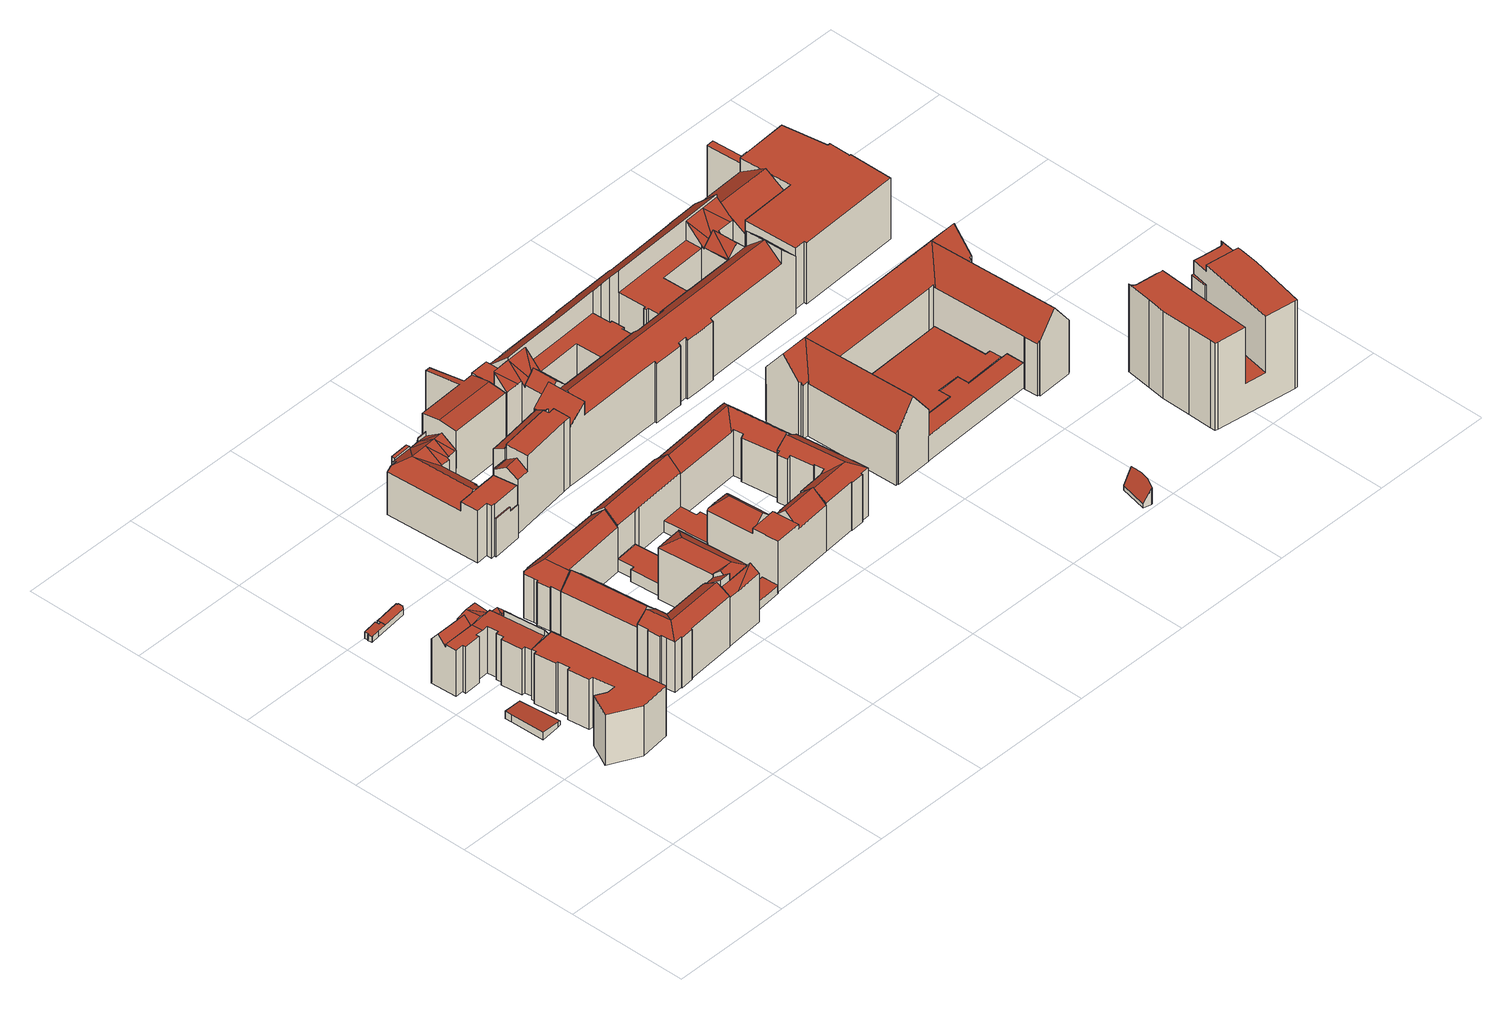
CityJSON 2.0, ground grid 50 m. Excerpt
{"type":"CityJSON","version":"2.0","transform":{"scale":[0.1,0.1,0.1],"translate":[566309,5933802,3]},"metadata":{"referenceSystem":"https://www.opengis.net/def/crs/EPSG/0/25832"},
"CityObjects":{
"building1":{"type":"Building","attributes":{"Gemeindeschluessel":"02000000","Geometrietyp2DReferenz":"3000","function":"51009_1610","roofType":"1000","measuredHeight":3.26},"geometry":[{"type":"MultiSurface","lod":"2","boundaries":[[[0,1,2,3]],[[4,5,6,7]],[[7,6,8,9]],[[9,8,1,0]],[[10,11,5,4]],[[11,10,3,2]],[[3,10,4,7,9,0]],[[11,2,1,8,6,5]]],"semantics":{"surfaces":[{"type":"WallSurface"},{"type":"GroundSurface"},{"type":"RoofSurface"}],"values":[0,0,0,0,0,0,1,2]}}]},
"building2":{"type":"Building","attributes":{"Gemeindeschluessel":"02000000","Geometrietyp2DReferenz":"3000","function":"31001_1120","roofType":"1000","measuredHeight":22.3,"storeysAboveGround":6},"geometry":[{"type":"MultiSurface","lod":"2","boundaries":[[[12,13,14,15]],[[15,14,16,17]],[[18,19,13,12]],[[20,21,22,23]],[[23,22,24,25]],[[25,24,26,27]],[[28,29,30,31]],[[31,30,32,33]],[[33,32,34,35]],[[35,34,21,20]],[[36,37,38,39]],[[40,26,24,22,21,34,32,30,29,38,37,41,16,14,13,19]],[[18,12,15,17,42,36,39,28,31,33,35,20,23,25,27,43]],[[43,27,26,40]],[[36,42,41,37]],[[28,39,38,29]],[[18,43,40,19]],[[42,17,16,41]]],"semantics":{"surfaces":[{"type":"WallSurface"},{"type":"RoofSurface"},{"type":"GroundSurface"}],"values":[0,0,0,0,0,0,0,0,0,0,0,1,2,0,0,0,0,0]}}]},
"building3":{"type":"Building","attributes":{"Gemeindeschluessel":"02000000","Geometrietyp2DReferenz":"3000","function":"31001_1120","roofType":"1000","measuredHeight":24.08,"storeysAboveGround":5},"geometry":[{"type":"MultiSurface","lod":"2","boundaries":[[[44,45,46,47,48]],[[49,50,51,45,44]],[[52,53,54,55,56,57,58,59]],[[51,60,61,62,63,46]],[[61,64,65,66,62]],[[65,67,68,66]],[[69,70,71,72,73]],[[74,70,69]],[[75,70,74]],[[76,77,78,79,80]],[[75,80,81,71,70]],[[82,83,84,85]],[[49,59,58,60,50]],[[60,58,57,86]],[[87,56,55,88]],[[88,55,54,89]],[[89,54,53,90]],[[90,53,52,91]],[[50,60,51]],[[46,63,47]],[[92,93,94,95]],[[95,94,96,97]],[[97,96,98,99]],[[100,101,102,103]],[[103,102,104,105]],[[105,104,93,92]],[[106,68,67,107]],[[85,67,65,82]],[[108,77,76,109]],[[79,81,80]],[[100,103,105,92,95,97,99,110,87,88,89,90,91,111,106,107,112,113]],[[106,111,48,47,63,62,66,68]],[[111,91,52,59,49,44,48]],[[113,112,84,83,72,71,81,79,78]],[[76,80,75,74,109]],[[112,107,67,85,84]],[[100,113,78,77,108,101]],[[114,110,99,98]],[[109,74,69,73,115]],[[115,73,72,83,82,65,64]],[[64,61,60]],[[87,110,114,86,57,56]],[[51,46,45]],[[64,60,86,114,98,96,94,93,104,102,101,108,109,115]]],"semantics":{"surfaces":[{"type":"RoofSurface"},{"type":"WallSurface"},{"type":"GroundSurface"}],"values":[0,0,0,0,0,0,0,0,0,0,0,0,1,1,1,1,1,1,1,1,1,1,1,1,1,1,1,1,1,1,2,1,1,1,1,1,1,1,1,1,1,1,1,0]}}]},
"building4":{"type":"Building","attributes":{"Gemeindeschluessel":"02000000","Geometrietyp2DReferenz":"3000","function":"31001_2010","roofType":"1000","measuredHeight":2.76,"storeysAboveGround":1},"geometry":[{"type":"MultiSurface","lod":"2","boundaries":[[[116,117,118,119,120,121,122,123,124,125,126,127,128]],[[129,128,127,130]],[[130,127,126,131]],[[131,126,125,132]],[[132,125,124,133]],[[133,124,123,134]],[[134,123,122,135]],[[136,121,120]],[[137,118,117,138]],[[138,117,116,139]],[[139,116,128,129]],[[140,141,142,143]],[[143,142,144,145]],[[145,144,146,147]],[[119,148,120]],[[137,138,139,129,130,131,132,133,134,135,149,140,143,145,147]],[[150,149,135,122,121,136]],[[141,140,149,150]],[[137,147,146,148,119,118]],[[141,150,136,120,148,146,144,142]]],"semantics":{"surfaces":[{"type":"RoofSurface"},{"type":"WallSurface"},{"type":"GroundSurface"}],"values":[0,1,1,1,1,1,1,1,1,1,1,1,1,1,1,2,1,1,1,0]}}]},
"building5":{"type":"Building","attributes":{"Gemeindeschluessel":"02000000","Geometrietyp2DReferenz":"3000","function":"31001_1120","roofType":"3100","measuredHeight":25.75,"storeysAboveGround":6},"geometry":[{"type":"MultiSurface","lod":"2","boundaries":[[[151,152,153,154,155,156]],[[157,155,154,158]],[[158,154,153,159]],[[159,153,152,160]],[[161,162,157,158,159,160]],[[156,155,157,162,163]],[[163,162,161,164]],[[161,160,152,151,164]],[[163,164,151,156]]],"semantics":{"surfaces":[{"type":"RoofSurface"},{"type":"WallSurface"},{"type":"GroundSurface"}],"values":[0,1,1,1,2,1,1,1,0]}}]},
"building6":{"type":"Building","attributes":{"Gemeindeschluessel":"02000000","Geometrietyp2DReferenz":"3000","function":"31001_1120","roofType":"3100","measuredHeight":25.85,"storeysAboveGround":6},"geometry":[{"type":"MultiSurface","lod":"2","boundaries":[[[165,166,167,168]],[[169,170,171,172]],[[172,171,173,174]],[[174,173,166,165]],[[175,176,177,178]],[[178,177,179,180]],[[180,179,181,182]],[[182,181,183,184]],[[185,186,187,188]],[[175,178,180,182,184,169,172,174,165,168,189,190,191,192,185,188]],[[185,192,193,194,186]],[[192,191,195,196,193]],[[195,191,190,197]],[[176,175,188,187]],[[169,184,183,198,170]],[[199,189,168,167]],[[190,189,199,200,197]],[[194,193,196,195,201]],[[201,195,197,200]],[[194,201,198,183,181,179,177,176,187,186]],[[201,200,199,167,166,173,171,170,198]]],"semantics":{"surfaces":[{"type":"WallSurface"},{"type":"GroundSurface"},{"type":"RoofSurface"}],"values":[0,0,0,0,0,0,0,0,0,1,0,0,0,0,0,0,0,2,2,2,2]}}]},
"building7":{"type":"Building","attributes":{"Gemeindeschluessel":"02000000","Geometrietyp2DReferenz":"3000","function":"31001_1120","roofType":"3100","measuredHeight":24.99,"storeysAboveGround":5},"geometry":[{"type":"MultiSurface","lod":"2","boundaries":[[[202,203,204,205]],[[205,204,206,207]],[[207,206,208,209]],[[210,211,212,213]],[[213,212,214,215]],[[215,214,216,217]],[[217,216,218,219]],[[220,221,222,223]],[[223,222,224,225]],[[226,227,220,223,225,202,205,207,209,210,213,215,217,219,228,229]],[[230,228,219,218]],[[231,227,226,232,233]],[[229,228,230,234,235]],[[232,226,229,235]],[[220,227,231,236,221]],[[203,202,225,224]],[[210,209,208,237,211]],[[236,231,233,238]],[[238,233,232,235,234]],[[238,234,230,218,216,214,212,211,237]],[[236,238,237,208,206,204,203,224,222,221]]],"semantics":{"surfaces":[{"type":"WallSurface"},{"type":"GroundSurface"},{"type":"RoofSurface"}],"values":[0,0,0,0,0,0,0,0,0,1,0,0,0,0,0,0,0,2,2,2,2]}}]},
"building8":{"type":"Building","attributes":{"Gemeindeschluessel":"02000000","Geometrietyp2DReferenz":"3000","function":"31001_2310","roofType":"3100","measuredHeight":23.89,"storeysAboveGround":6},"geometry":[{"type":"MultiSurface","lod":"2","boundaries":[[[239,240,241,242,243,244,245]],[[246,247,248,249]],[[250,251,252,239]],[[253,254,255,256]],[[257,258,259,260,261]],[[262,263,240]],[[264,265,262,252]],[[251,266,267,264,252]],[[259,268,269,270,271]],[[272,273,263]],[[262,274,272,263]],[[275,276,274,262]],[[265,275,262]],[[277,278,279,280]],[[281,282,283,284]],[[285,286,287]],[[288,289,290,291]],[[291,290,292,293]],[[293,292,294,295]],[[296,244,243,297]],[[297,243,242,298]],[[261,248,247,240,257]],[[240,247,246,241]],[[299,300,301,302]],[[280,303,304,277]],[[284,255,254,281]],[[271,260,259]],[[257,240,263,258]],[[305,267,266,306]],[[307,308,309,310]],[[273,269,268,263]],[[258,263,268,259]],[[311,270,269,273,272,274,276,312]],[[312,276,275,265,264,267,305]],[[313,314,299,302,315,307,310,316,317,288,291,293,295,318,296,297,298,319,311,312,305,306]],[[320,321,304,303,301,300,322,323,250,239]],[[324,318,295,294,286,285]],[[311,319,249,248,261,260,271,270]],[[313,306,266,251,250,323]],[[323,322,314,313]],[[316,310,309,325,283,282]],[[307,315,279,278,326,308]],[[317,316,282,281,254,253]],[[315,302,301,303,280,279]],[[322,300,299,314]],[[319,298,242,241,246,249]],[[288,317,253,256,327,289]],[[327,256,255,284,283,325]],[[326,278,277,304,321]],[[321,320,287]],[[296,318,324,245,244]],[[252,262,240,239]],[[321,287,286,294,292,290,289,327,325,309,308,326]],[[324,285,287,320,239,245]]],"semantics":{"surfaces":[{"type":"RoofSurface"},{"type":"WallSurface"},{"type":"GroundSurface"}],"values":[0,0,0,0,0,0,0,0,0,0,0,0,0,0,0,1,1,1,1,1,1,1,1,1,1,1,1,1,1,1,1,1,1,1,2,0,1,1,1,1,1,1,1,1,1,1,1,1,1,1,1,0,0,0]}}]},
"building9":{"type":"Building","attributes":{"Gemeindeschluessel":"02000000","Geometrietyp2DReferenz":"3000","function":"31001_3060","roofType":"1000","measuredHeight":5.21,"storeysAboveGround":1},"geometry":[{"type":"MultiSurface","lod":"2","boundaries":[[[328,329,330,331]],[[332,333,334,335]],[[335,334,336,337]],[[337,336,338,339]],[[339,338,340,341]],[[341,340,342,343]],[[343,342,344,345]],[[345,344,329,328]],[[333,332,346,347]],[[331,330,347,346]],[[331,346,332,335,337,339,341,343,345,328]],[[347,330,329,344,342,340,338,336,334,333]]],"semantics":{"surfaces":[{"type":"WallSurface"},{"type":"GroundSurface"},{"type":"RoofSurface"}],"values":[0,0,0,0,0,0,0,0,0,0,1,2]}}]},
"building10":{"type":"Building","attributes":{"Gemeindeschluessel":"02000000","Geometrietyp2DReferenz":"3000","function":"31001_1120","roofType":"3100","measuredHeight":27.15,"storeysAboveGround":6},"geometry":[{"type":"MultiSurface","lod":"2","boundaries":[[[348,349,350,351,352,353,354]],[[355,356,357,358,359]],[[360,361,362,363,364]],[[354,365,366,367,361,360]],[[368,369,370]],[[371,372,373,374]],[[375,351,350,376]],[[376,350,349,377]],[[354,353,378,365]],[[378,353,352,379]],[[380,381,382,383]],[[384,358,357,385]],[[365,378,369,366]],[[374,386,387,371]],[[388,373,372,389]],[[390,391,380,383,375,376,377,392,393,384,385,394,395,388,389]],[[381,380,391,368,370]],[[396,393,392,363,362]],[[391,390,367,366,369,368]],[[390,389,372,371,387,367]],[[388,395,397,386,374,373]],[[397,395,394,398]],[[348,354,360,364]],[[394,385,357,356,398]],[[384,393,396,359,358]],[[375,383,382,379,352,351]],[[392,377,349,348,364,363]],[[361,367,387,386,397,398,356,355]],[[361,355,359,396,362]],[[381,370,369,378,379,382]]],"semantics":{"surfaces":[{"type":"RoofSurface"},{"type":"WallSurface"},{"type":"GroundSurface"}],"values":[0,0,0,0,0,0,1,1,1,1,1,1,1,1,1,2,1,1,1,1,1,1,1,1,1,1,1,0,0,0]}}]},
"building11":{"type":"Building","attributes":{"Gemeindeschluessel":"02000000","Geometrietyp2DReferenz":"3000","function":"31001_2310","roofType":"3100","measuredHeight":25.23,"storeysAboveGround":5},"geometry":[{"type":"MultiSurface","lod":"2","boundaries":[[[399,400,401,402]],[[403,400,399,404,405,406]],[[407,402,401,408]],[[409,406,405,410]],[[410,405,404,411]],[[412,403,406,409]],[[411,404,399,402,407]],[[408,401,400,403,412]],[[408,412,409,410,411,407]]],"semantics":{"surfaces":[{"type":"RoofSurface"},{"type":"WallSurface"},{"type":"GroundSurface"}],"values":[0,0,1,1,1,1,1,1,2]}}]},
"building12":{"type":"Building","attributes":{"Gemeindeschluessel":"02000000","Geometrietyp2DReferenz":"3000","function":"31001_2010","roofType":"1000","measuredHeight":30.69,"storeysAboveGround":6},"geometry":[{"type":"MultiSurface","lod":"2","boundaries":[[[413,414,415,416]],[[417,418,414,413]],[[419,420,421,422]],[[423,424,425,419,422]],[[426,427,428,429,430,431,432]],[[416,415,433,434]],[[435,436,437,438]],[[439,422,421,440]],[[441,420,419,442]],[[415,424,423,433]],[[424,432,431,425]],[[443,430,429,444]],[[444,429,428,445]],[[445,428,427,446]],[[447,434,433,448]],[[449,447,448,450,435,438,441,442,443,444,445,446]],[[447,449,417,413,416,434]],[[426,432,424,415,414,418]],[[450,448,433,423,422,439,451]],[[443,442,419,425,431,430]],[[441,438,437,440,421,420]],[[436,435,450,451]],[[449,446,427,426,418,417]],[[436,451,439,440,437]]],"semantics":{"surfaces":[{"type":"RoofSurface"},{"type":"WallSurface"},{"type":"GroundSurface"}],"values":[0,0,0,0,0,0,1,1,1,1,1,1,1,1,1,2,1,1,1,1,1,1,1,0]}}]},
"building13":{"type":"Building","attributes":{"Gemeindeschluessel":"02000000","Geometrietyp2DReferenz":"3000","function":"31001_2080","roofType":"1000","measuredHeight":5,"storeysAboveGround":1},"geometry":[{"type":"MultiSurface","lod":"2","boundaries":[[[452,453,454,455,456,457,458,459,460,461]],[[462,412,463,464,465,466,467,468,469,470]],[[462,461,460,412]],[[412,460,459,463]],[[463,459,458,464]],[[464,458,457,465]],[[465,457,456,466]],[[466,456,455,467]],[[467,455,454,468]],[[468,454,453,469]],[[469,453,452,470]],[[470,452,461,462]]],"semantics":{"surfaces":[{"type":"RoofSurface"},{"type":"GroundSurface"},{"type":"WallSurface"}],"values":[0,1,2,2,2,2,2,2,2,2,2,2]}}]},
"building14":{"type":"Building","attributes":{"Gemeindeschluessel":"02000000","Geometrietyp2DReferenz":"3000","function":"31001_2070","roofType":"3100","measuredHeight":27.96,"storeysAboveGround":6},"geometry":[{"type":"MultiSurface","lod":"2","boundaries":[[[471,472,473,474]],[[475,476,477,478]],[[479,480,481,482]],[[482,481,476,475]],[[483,471,474,484,479,482,475,478,485]],[[486,477,476,481,480,487,473,472,488]],[[485,478,477,486,489]],[[487,480,479,484]],[[490,483,485,489]],[[471,483,490,488,472]],[[473,487,484,474]],[[490,489,486,488]]],"semantics":{"surfaces":[{"type":"WallSurface"},{"type":"GroundSurface"},{"type":"RoofSurface"}],"values":[0,0,0,0,1,2,0,0,0,0,0,2]}}]},
"building15":{"type":"Building","attributes":{"Gemeindeschluessel":"02000000","Geometrietyp2DReferenz":"3000","function":"31001_1120","roofType":"3200","measuredHeight":25.57,"storeysAboveGround":6},"geometry":[{"type":"MultiSurface","lod":"2","boundaries":[[[491,492,493,494,495,496]],[[494,497,498,499,500,501,495]],[[502,503,504,505,492,506,507,508,509]],[[493,505,510,511,497,494]],[[502,512,513,514,515,516,517]],[[509,518,519,513,512]],[[520,501,500,521]],[[521,500,499,522]],[[522,499,498,523]],[[491,506,492]],[[505,504,510]],[[517,503,502]],[[509,508,518]],[[524,516,515,525]],[[525,515,514,526]],[[527,528,520,521,522,523,529,530,524,525,526,531]],[[502,509,512]],[[531,526,514,513,519]],[[527,531,519,518,508,507]],[[524,530,503,517,516]],[[530,529,511,510,504,503]],[[529,523,498,497,511]],[[528,527,507,506,491,496]],[[492,505,493]],[[520,528,496,495,501]]],"semantics":{"surfaces":[{"type":"RoofSurface"},{"type":"WallSurface"},{"type":"GroundSurface"}],"values":[0,0,0,0,0,0,1,1,1,1,1,1,1,1,1,2,1,1,1,1,1,1,1,1,1]}}]},
"building16":{"type":"Building","attributes":{"Gemeindeschluessel":"02000000","Geometrietyp2DReferenz":"3000","function":"31001_1120","roofType":"3100","measuredHeight":24.94,"storeysAboveGround":5},"geometry":[{"type":"MultiSurface","lod":"2","boundaries":[[[532,533,534,535]],[[535,534,536,537]],[[537,536,538,539]],[[539,538,540,541]],[[542,543,544,545]],[[546,547,543,542]],[[548,549,550,551]],[[551,550,552,553]],[[553,552,554,555]],[[555,554,556,557]],[[557,556,558,559]],[[546,542,545,560,561,562,532,535,537,539,541,548,551,553,555,557,559]],[[563,561,560,564,565]],[[546,559,558,566,547]],[[564,560,545,544]],[[548,541,540,567,549]],[[562,561,563,568,569]],[[533,532,562,569]],[[566,558,556,554,552,550,549,567,570]],[[566,570,565,564,544,543,547]],[[568,563,565,570]],[[568,570,567,540,538,536,534,533,569]]],"semantics":{"surfaces":[{"type":"WallSurface"},{"type":"GroundSurface"},{"type":"RoofSurface"}],"values":[0,0,0,0,0,0,0,0,0,0,0,1,0,0,0,0,0,0,2,2,2,2]}}]},
"building17":{"type":"Building","attributes":{"Gemeindeschluessel":"02000000","Geometrietyp2DReferenz":"3000","function":"31001_1120","roofType":"3100","measuredHeight":25.2,"storeysAboveGround":6},"geometry":[{"type":"MultiSurface","lod":"2","boundaries":[[[571,572,573,574]],[[575,576,577,578]],[[578,577,579,580]],[[581,582,583,584]],[[584,583,585,586]],[[586,585,587,588]],[[589,590,591,592]],[[592,591,593,594]],[[595,596,597,598]],[[598,597,599,600]],[[601,602,603,604]],[[581,584,586,588,605,606,607,575,578,580,601,604,571,574,589,592,594,595,598,600]],[[608,609,610,611]],[[579,577,576,612,610,609,613,573,572,603,602]],[[611,610,612,607,606]],[[608,611,606,605,614]],[[596,595,594,593]],[[581,600,599,582]],[[579,602,601,580]],[[612,576,575,607]],[[589,574,573,613,590]],[[603,572,571,604]],[[614,605,588,587]],[[596,593,591,590,613,609,599,597]],[[614,587,585,583,582,599,609,608]]],"semantics":{"surfaces":[{"type":"WallSurface"},{"type":"GroundSurface"},{"type":"RoofSurface"}],"values":[0,0,0,0,0,0,0,0,0,0,0,1,2,2,0,0,0,0,0,0,0,0,0,2,2]}}]},
"building18":{"type":"Building","attributes":{"Gemeindeschluessel":"02000000","Geometrietyp2DReferenz":"3000","function":"31001_3010","roofType":"3100","measuredHeight":34.09,"storeysAboveGround":6},"geometry":[{"type":"MultiSurface","lod":"2","boundaries":[[[615,616,617,618,619]],[[620,621,622,623,624]],[[625,626,621,620]],[[627,628,629,630,631,632,633,634,635,636]],[[637,638,623]],[[622,639,640,637,623]],[[641,642,643,644,645]],[[646,647,638,637]],[[643,648,649,650,644]],[[651,652,653]],[[654,655,651,653]],[[656,657,658,659]],[[660,657,656]],[[661,658,657]],[[662,663,658]],[[661,662,658]],[[664,665,666,652]],[[662,667,663]],[[668,669,670,671,672,673,674]],[[675,618,617]],[[615,624,623,616]],[[676,635,634]],[[632,631,677]],[[678,630,629,679]],[[679,629,628,680]],[[680,628,627,681]],[[681,627,636,682]],[[683,684,685,686]],[[616,623,687,617]],[[641,688,642]],[[648,689,649]],[[690,638,647,691]],[[692,693,694,695]],[[696,697,698,699]],[[700,701,702,703]],[[703,702,704,705]],[[706,707,708,709]],[[710,711,712,713]],[[713,712,714,715]],[[715,714,716,717]],[[718,719,720,721]],[[722,723,724,725]],[[726,727,728,729]],[[729,728,730,731]],[[732,733,734,735]],[[736,654,653,737]],[[660,738,657]],[[662,739,667]],[[740,673,672,741]],[[742,671,670]],[[668,674,743]],[[744,745,746,747]],[[747,746,748,749]],[[749,748,750,751]],[[752,753,754,755]],[[756,757,758,759]],[[759,758,753,752]],[[617,687,760,761,762,763,764,708,707,765,766,767,768,769,770,771,772,734,733,773,774,720,719,775,776,777,778,694,693,779,780,685,684,675]],[[781,782,783,784,626,625,620,624,615,619,785]],[[678,786,787,788,705,704,789,790,677,631,630]],[[791,792,737,653,652,666,770,769,768,767,766]],[[793,794,795,796,797,738,660,656,659,655,654,798]],[[726,799,800,801,741,672,671,742,802,803,727]],[[694,778,777,776,775,719,718,804,805,806,807,695]],[[632,677,790,789,704,702,701,808,716,714,712,711,809,730,728,727,803,802,742,670,810,811,812,813,814,815,816,817]],[[634,817,816,815,814,813,812,811,810,668,743,818,739,662,819,657,738,797,820,821,822,724,723,823,824,825,826,698,697,827,828,689,648,829,642,688,676]],[[801,800,799,726,729,731,830,710,713,715,717,831,700,703,705,788,787,786,678,679,680,681,682,832,833,834,835,836,837,784,783,782,781,785,838,683,686,839,840,692,695,807,806,805,804,718,721,841,842,732,735,843,844,845,846,847,848,849,850,851,852,740,741],[795,794,793,798,853,854,855,856,857,796],[858,756,759,752,755,859,860,706,709,861,862,863,744,747,749,751,864,865,866,867,868],[869,870,871,872,873,874,875,876]],[[784,837,836,835,639,622,621,626]],[[685,780,779,693,692,840,839,686]],[[623,638,690,877,878,762,761,760,687]],[[834,833,832,676,688,641,645,640,639,835]],[[646,650,649,689,828,875,874,873,872,647]],[[828,827,876,875]],[[872,871,870,879,880,691,647]],[[826,825,824,823,868,867,866,865]],[[720,774,773,733,732,842,841,721]],[[822,821,820,797,796,857,856,855]],[[853,798,654,736,881]],[[882,663,667,739,818,851,850,849,848,883]],[[848,847,846,665,664,883]],[[666,665,846,845,844,771,770]],[[819,662,661,657]],[[670,669,668,810]],[[818,743,674,673,740,852,851]],[[659,658,663,882,651,655]],[[734,772,771,844,843,735]],[[855,854,853,881,725,724,822]],[[858,868,823,723,722,757,756]],[[755,754,791,766,859]],[[710,830,731,730,809,711]],[[706,860,859,766,765,707]],[[700,831,717,716,808,701]],[[865,864,751,750,699,698,826]],[[869,876,827,697,696,879,870]],[[878,745,744,863,862,763,762]],[[862,861,709,708,764,763]],[[633,632,817,634]],[[829,648,643,642]],[[645,644,650,646,637,640]],[[636,635,676,832,682]],[[619,618,675,684,683,838,785]],[[758,757,722,725,881,736,737,792,791,754,753]],[[691,880,879,696,699,750,748,746,745,878,877,690]],[[882,883,664,652,651]]],"semantics":{"surfaces":[{"type":"RoofSurface"},{"type":"WallSurface"},{"type":"GroundSurface"}],"values":[0,0,0,0,0,0,0,0,0,0,0,0,0,0,0,0,0,0,0,1,1,1,1,1,1,1,1,1,1,1,1,1,1,1,1,1,1,1,1,1,1,1,1,1,1,1,1,1,1,1,1,1,1,1,1,1,1,0,1,1,1,1,1,1,0,0,2,1,1,1,1,1,1,1,1,1,1,1,1,1,1,1,1,1,1,1,1,1,1,1,1,1,1,1,1,1,1,1,1,1,1,0,0,0]}}]},
"building19":{"type":"Building","attributes":{"Gemeindeschluessel":"02000000","Geometrietyp2DReferenz":"3000","function":"51009_1610","roofType":"2100","measuredHeight":8.35},"geometry":[{"type":"MultiSurface","lod":"2","boundaries":[[[884,885,886,887,888,889,890,891,892,893]],[[894,895,896,897,898,899,900,901,902,903]],[[894,893,892,895]],[[895,892,891,896]],[[896,891,890,897]],[[897,890,889,898]],[[898,889,888,899]],[[899,888,887,900]],[[900,887,886,901]],[[901,886,885,902]],[[902,885,884,903]],[[903,884,893,894]]],"semantics":{"surfaces":[{"type":"RoofSurface"},{"type":"GroundSurface"},{"type":"WallSurface"}],"values":[0,1,2,2,2,2,2,2,2,2,2,2]}}]},
"building20":{"type":"Building","attributes":{"Gemeindeschluessel":"02000000","Geometrietyp2DReferenz":"3000","function":"31001_2010","roofType":"1000","measuredHeight":11.14,"storeysAboveGround":3},"geometry":[{"type":"MultiSurface","lod":"2","boundaries":[[[904,905,906,907]],[[908,909,905,904]],[[910,911,912,913]],[[914,915,916,917]],[[916,915,918,912,911,919,906,905,909]],[[908,904,907,920,910,913,921,914,917]],[[908,917,916,909]],[[914,921,918,915]],[[910,920,919,911]],[[921,913,912,918]],[[920,907,906,919]]],"semantics":{"surfaces":[{"type":"WallSurface"},{"type":"RoofSurface"},{"type":"GroundSurface"}],"values":[0,0,0,0,1,2,0,0,0,0,0]}}]},
"building21":{"type":"Building","attributes":{"Gemeindeschluessel":"02000000","Geometrietyp2DReferenz":"3000","function":"31001_2010","roofType":"3100","measuredHeight":34.11,"storeysAboveGround":7},"geometry":[{"type":"MultiSurface","lod":"2","boundaries":[[[922,923,924,925]],[[926,927,928,929]],[[930,931,932,933]],[[934,935,936,937]],[[938,939,940,941]],[[941,940,942,943]],[[944,945,946,947]],[[947,946,948,949]],[[949,948,950,951]],[[952,953,954,955]],[[955,954,956,957]],[[958,959,960,961,962]],[[935,934,963,964,965]],[[945,944,966,967]],[[968,969,970,971,972]],[[973,974,925,924]],[[966,944,947,949,951,938,941,943,975,968,972,976,963,934,937,930,933,958,962,926,929,977,978,922,925,974,952,955,957]],[[979,980,981,973,924,923,982,983]],[[928,927,961,960,979,983,984]],[[932,931,985,979,960,959]],[[986,971,970,980,979,965,964]],[[987,942,940,939,988,980,970,969]],[[980,988,950,948,946,945,967]],[[986,964,963,976]],[[978,977,984,983,982]],[[952,974,973,981,953]],[[967,966,957,956]],[[942,987,975,943]],[[938,951,950,988,939]],[[987,969,968,975]],[[971,986,976,972]],[[932,959,958,933]],[[930,937,936,985,931]],[[928,984,977,929]],[[961,927,926,962]],[[982,923,922,978]],[[967,956,954,953,981,980]],[[979,985,936,935,965]]],"semantics":{"surfaces":[{"type":"WallSurface"},{"type":"GroundSurface"},{"type":"RoofSurface"}],"values":[0,0,0,0,0,0,0,0,0,0,0,0,0,0,0,0,1,2,2,2,2,2,2,0,0,0,0,0,0,0,0,0,0,0,0,0,2,2]}}]},
"building22":{"type":"Building","attributes":{"Gemeindeschluessel":"02000000","Geometrietyp2DReferenz":"3000","function":"31001_2460","roofType":"1000","measuredHeight":10.95,"storeysAboveGround":4},"geometry":[{"type":"MultiSurface","lod":"2","boundaries":[[[989,990,991,992]],[[993,994,995,996]],[[996,995,997,998]],[[999,1000,1001,1002]],[[1003,1004,989,992,1005,993,996,998,999,1002]],[[991,990,1006,1007,1001,1000,997,995,994,1008]],[[1008,994,993,1005]],[[1007,1006,1004,1003]],[[1001,1007,1003,1002]],[[997,1000,999,998]],[[991,1008,1005,992]],[[1006,990,989,1004]]],"semantics":{"surfaces":[{"type":"WallSurface"},{"type":"GroundSurface"},{"type":"RoofSurface"}],"values":[0,0,0,0,1,2,0,0,0,0,0,0]}}]},
"building23":{"type":"Building","attributes":{"Gemeindeschluessel":"02000000","Geometrietyp2DReferenz":"3000","function":"31001_2010","roofType":"3100","measuredHeight":28.65,"storeysAboveGround":7},"geometry":[{"type":"MultiSurface","lod":"2","boundaries":[[[1009,1010,1011,1012]],[[1013,1014,1015,1010,1009]],[[1016,1012,1011,1017]],[[1018,1015,1014,1019]],[[1019,1014,1013,1020]],[[1020,1013,1009,1012,1016]],[[1017,1011,1010,1015,1018]],[[1017,1018,1019,1020,1016]]],"semantics":{"surfaces":[{"type":"RoofSurface"},{"type":"WallSurface"},{"type":"GroundSurface"}],"values":[0,0,1,1,1,1,1,2]}}]},
"building24":{"type":"Building","attributes":{"Gemeindeschluessel":"02000000","Geometrietyp2DReferenz":"3000","function":"31001_2460","roofType":"1000","measuredHeight":27.02,"storeysAboveGround":9},"geometry":[{"type":"MultiSurface","lod":"2","boundaries":[[[1021,1022,1023,1024]],[[1025,1026,1027,1028]],[[1029,1024,1023,1030]],[[1031,1032,1033,1034]],[[1021,1033,1035,1022]],[[1036,1037,1038,1039]],[[1039,1038,1040,1041]],[[1042,1043,1044,1045]],[[1045,1044,1046,1047]],[[1048,1049,1050,1051]],[[1047,1046,1026,1025]],[[1052,1048,1051,1053,1031,1034,1029,1030,1054,1036,1039,1041,1042,1045,1047,1025,1028]],[[1055,1027,1026,1046,1044,1043,1040,1038,1037,1056,1035,1033,1032,1057,1050,1049]],[[1050,1057,1053,1051]],[[1055,1049,1048,1052]],[[1040,1043,1042,1041]],[[1057,1032,1031,1053]],[[1056,1037,1036,1054]],[[1029,1034,1033,1021,1024]],[[1054,1030,1023,1022,1035,1056]],[[1027,1055,1052,1028]]],"semantics":{"surfaces":[{"type":"RoofSurface"},{"type":"WallSurface"},{"type":"GroundSurface"}],"values":[0,1,1,1,1,1,1,1,1,1,1,2,0,1,1,1,1,1,1,1,1]}}]},
"building25":{"type":"Building","attributes":{"Gemeindeschluessel":"02000000","Geometrietyp2DReferenz":"3000","function":"31001_1010","roofType":"1000","measuredHeight":38.68,"storeysAboveGround":9},"geometry":[{"type":"MultiSurface","lod":"2","boundaries":[[[1058,1059,1060,1061,1062,1063,1064]],[[1065,1066,1067,1068]],[[1069,1070,1071,1072,1073,1074,1075]],[[1076,1077,1078,1079]],[[1080,1081,1082,1083]],[[1083,1082,1084,1085]],[[1085,1084,1086,1087]],[[1087,1086,1088,1089]],[[1090,1091,1081,1080]],[[1092,1093,1094,1095]],[[1095,1094,1096,1097]],[[1097,1096,1098,1099]],[[1099,1098,1100,1101]],[[1101,1100,1102,1103]],[[1103,1102,1104,1105]],[[1106,1062,1061,1107]],[[1062,1065,1068,1063]],[[1108,1074,1073,1109]],[[1110,1072,1071,1111]],[[1111,1071,1070,1112]],[[1112,1070,1069,1113]],[[1059,1076,1079,1060]],[[1114,1115,1116,1117]],[[1117,1116,1118,1119]],[[1119,1118,1120,1121]],[[1121,1120,1122,1123]],[[1123,1122,1124,1125]],[[1125,1124,1126,1127]],[[1127,1126,1128,1129]],[[1129,1128,1130,1131]],[[1131,1130,1132,1133]],[[1134,1135,1136,1137]],[[1137,1136,1138,1139]],[[1139,1138,1140,1141]],[[1141,1140,1142,1143]],[[1143,1142,1144,1145]],[[1145,1144,1146,1147]],[[1147,1146,1148,1149]],[[1149,1148,1150,1151]],[[1151,1150,1152,1153]],[[1153,1152,1154,1155]],[[1155,1154,1156,1157]],[[1157,1156,1093,1092]],[[1133,1132,1158,1159]],[[1159,1158,1160,1161]],[[1161,1160,1162,1163]],[[1163,1162,1164,1165]],[[1165,1164,1166,1167]],[[1167,1166,1168,1169]],[[1169,1168,1170,1171]],[[1171,1170,1172,1173]],[[1173,1172,1174,1175]],[[1175,1174,1176,1177]],[[1177,1176,1178,1179]],[[1179,1178,1180,1181]],[[1110,1111,1112,1113,1090,1080,1083,1085,1087,1089,1134,1137,1139,1141,1143,1145,1147,1149,1151,1153,1155,1157,1092,1095,1097,1099,1101,1103,1105,1182,1183,1106,1107,1184,1114,1117,1119,1121,1123,1125,1127,1129,1131,1133,1159,1161,1163,1165,1167,1169,1171,1173,1175,1177,1179,1181]],[[1185,1186,1104,1102,1100,1098,1096,1094,1093,1156,1154,1152,1150,1148,1146,1144,1142,1140,1138,1136,1135,1088,1086,1084,1082,1081,1091,1187]],[[1088,1135,1134,1089]],[[1090,1113,1069,1075,1058,1064,1187,1091]],[[1109,1073,1072,1110,1181,1180]],[[1114,1184,1078,1077,1188,1115]],[[1075,1074,1108,1188,1077,1076,1059,1058]],[[1184,1107,1061,1060,1079,1078]],[[1106,1183,1066,1065,1062]],[[1183,1182,1186,1185,1067,1066]],[[1104,1186,1182,1105]],[[1185,1187,1064,1063,1068,1067]],[[1109,1180,1178,1176,1174,1172,1170,1168,1166,1164,1162,1160,1158,1132,1130,1128,1126,1124,1122,1120,1118,1116,1115,1188,1108]]],"semantics":{"surfaces":[{"type":"RoofSurface"},{"type":"WallSurface"},{"type":"GroundSurface"}],"values":[0,0,0,0,1,1,1,1,1,1,1,1,1,1,1,1,1,1,1,1,1,1,1,1,1,1,1,1,1,1,1,1,1,1,1,1,1,1,1,1,1,1,1,1,1,1,1,1,1,1,1,1,1,1,1,2,0,1,1,1,1,1,1,1,1,1,1,0]}}]}
},
"vertices":[
[31,802,89],[31,802,121],[115,812,109],[115,812,89],[118,639,89],[118,639,110],[36,630,121],[36,630,89],[32,772,121],[32,772,89],[132,641,89],[132,641,108],
[97,402,69],[97,402,292],[147,500,292],[147,500,69],[194,476,292],[194,476,69],[221,339,69],[221,339,292],[172,798,69],[172,798,292],[184,799,292],[184,799,69],[182,819,292],[182,819,69],[295,832,292],[295,832,69],[188,658,69],[188,658,292],[200,659,292],[200,659,69],[194,709,292],[194,709,69],[183,707,292],[183,707,69],[214,566,69],[214,566,292],[199,568,292],[199,568,69],[350,354,292],[227,478,292],[227,478,69],[350,354,69],
[4,1084,319],[137,1087,319],[134,1112,286],[134,1117,279],[3,1115,279],[6,1053,278],[141,1056,278],[140,1062,286],[8,1005,289],[41,1006,289],[42,993,289],[113,996,289],[112,1009,289],[146,1010,289],[141,1056,289],[6,1053,289],[141,1056,286],[186,1057,299],[179,1118,299],[134,1117,286],[202,1057,295],[232,1057,286],[180,1118,299],[231,1065,288],[224,1119,299],[235,1029,289],[254,1029,289],[270,1057,287],[269,1058,287],[232,1057,287],[239,1000,287],[258,1001,289],[239,1000,324],[258,828,324],[295,832,271],[276,1002,271],[264,1001,288],[276,1002,287],[232,1057,270],[269,1058,270],[268,1069,270],[231,1065,270],[146,1010,286],[112,1009,84],[113,996,84],[42,993,84],[41,1006,84],[8,1005,84],[155,934,84],[155,934,286],[169,936,288],[169,936,84],[165,965,288],[165,965,84],[175,966,290],[175,966,84],[182,819,84],[182,819,288],[179,847,288],[179,847,84],[165,845,286],[165,845,84],[224,1119,84],[231,1065,84],[258,828,299],[239,1000,299],[170,1011,84],[3,1115,84],[268,1069,84],[295,832,84],[170,1011,290],[232,1057,299],
[13,1398,119],[16,1398,119],[49,1402,119],[90,1406,119],[88,1425,121],[86,1441,123],[85,1441,123],[87,1427,121],[77,1425,121],[75,1440,123],[12,1431,123],[15,1415,121],[11,1415,121],[11,1415,95],[15,1415,95],[12,1431,95],[75,1440,95],[77,1425,95],[87,1427,95],[85,1441,95],[86,1441,121],[49,1402,95],[16,1398,95],[13,1398,95],[196,1450,95],[196,1450,121],[200,1450,121],[200,1450,95],[202,1431,121],[202,1431,95],[190,1417,121],[190,1417,95],[90,1406,121],[196,1455,95],[196,1455,121],
[574,648,336],[622,654,290],[631,655,281],[596,974,281],[590,973,287],[539,967,336],[590,973,79],[596,974,79],[631,655,79],[622,654,79],[518,642,79],[482,961,79],[482,961,280],[518,642,282],
[520,596,71],[520,596,293],[523,596,296],[523,596,71],[532,520,71],[532,520,296],[530,542,296],[530,542,71],[525,541,293],[525,541,71],[625,492,71],[625,492,295],[625,488,293],[625,488,71],[571,483,293],[571,483,71],[570,486,295],[570,486,71],[537,483,295],[537,483,71],[835,548,71],[835,548,319],[838,510,295],[838,510,71],[518,642,71],[622,654,71],[627,606,71],[828,623,71],[828,623,293],[833,565,330],[627,606,293],[628,606,293],[622,654,293],[536,485,296],[518,642,296],[568,647,330],[580,543,330],
[467,1057,86],[467,1057,277],[471,1057,281],[471,1057,86],[469,1072,281],[469,1072,86],[464,1114,281],[464,1114,86],[475,1124,86],[475,1124,280],[500,1126,280],[500,1126,86],[499,1130,277],[499,1130,86],[559,1135,277],[559,1135,86],[560,1132,280],[560,1132,86],[482,961,86],[482,961,281],[477,1003,281],[477,1003,86],[473,1002,277],[473,1002,86],[585,1017,86],[590,973,86],[847,1157,86],[857,1044,86],[847,1157,280],[590,973,278],[585,1017,279],[586,1015,278],[852,1099,335],[857,1044,283],[534,967,335],[469,1118,286],[523,1071,335],
[628,1779,318],[696,1854,269],[617,1850,269],[618,1850,269],[602,1849,269],[603,1830,282],[573,1828,282],[617,1850,277],[696,1854,277],[695,1869,277],[617,1864,277],[703,1713,269],[704,1713,269],[700,1784,318],[641,1405,247],[720,1412,247],[720,1418,247],[640,1411,247],[696,1854,249],[742,1857,249],[742,1866,249],[741,1871,249],[695,1869,249],[746,1787,318],[742,1857,269],[744,1724,274],[749,1724,274],[743,1716,269],[742,1723,274],[742,1857,287],[782,1859,287],[782,1874,228],[741,1871,228],[786,1790,317],[782,1859,269],[786,1789,318],[786,1727,274],[790,1727,274],[715,1516,226],[716,1516,226],[716,1524,226],[714,1524,226],[720,1412,226],[765,1417,226],[764,1422,226],[720,1418,226],[572,1505,269],[572,1505,310],[631,1509,310],[640,1413,79],[640,1413,310],[626,1412,310],[626,1412,79],[625,1433,310],[625,1433,79],[576,1431,310],[576,1431,79],[603,1830,79],[602,1849,79],[618,1850,79],[700,1559,79],[700,1559,277],[703,1523,276],[703,1523,79],[714,1524,269],[715,1516,269],[742,1723,79],[743,1716,79],[716,1515,79],[716,1515,310],[750,1518,310],[750,1518,79],[782,1874,79],[790,1727,79],[701,1713,79],[713,1560,79],[716,1524,79],[765,1417,79],[641,1405,79],[554,1827,79],[617,1864,79],[643,1510,318],[654,1511,310],[713,1560,268],[701,1713,270],[554,1827,269],[764,1422,310],[716,1516,310],[640,1411,310],
[846,974,90],[846,974,143],[863,975,143],[863,975,90],[955,1053,90],[955,1053,143],[971,868,143],[971,868,90],[920,862,143],[920,862,90],[920,867,143],[920,867,90],[903,866,143],[903,866,90],[903,861,143],[903,861,90],[856,857,143],[856,857,90],[857,1044,90],[857,1044,143],
[876,621,293],[840,617,293],[839,624,288],[828,623,288],[835,549,345],[882,552,345],[880,578,326],[918,806,338],[970,868,301],[920,862,302],[903,861,302],[858,857,302],[879,590,338],[936,595,338],[876,627,301],[877,621,307],[876,621,307],[882,552,300],[997,562,300],[997,562,301],[1000,524,288],[997,562,315],[886,514,288],[997,563,111],[1152,577,111],[1147,646,111],[991,633,111],[828,623,74],[839,624,74],[840,617,74],[882,552,315],[835,549,315],[838,510,74],[838,510,288],[835,548,315],[835,548,74],[903,861,74],[920,862,74],[991,633,300],[997,563,300],[1147,646,74],[1152,577,74],[997,562,74],[1000,524,74],[877,621,74],[856,857,74],[971,868,74],[991,633,74],[856,857,300],[991,633,301],[971,868,301],
[852,1100,343],[1200,1131,343],[1196,1187,291],[847,1157,291],[1205,1076,291],[857,1044,291],[955,1053,291],[974,1056,293],[847,1157,91],[1196,1187,91],[974,1056,91],[955,1053,91],[857,1044,91],[1205,1076,91],
[758,1464,370],[817,1472,370],[815,1520,337],[751,1512,337],[765,1417,338],[819,1424,338],[1032,1549,388],[1061,1553,389],[1061,1558,387],[815,1525,387],[815,1523,388],[815,1520,389],[1032,1548,389],[819,1424,405],[1034,1454,405],[1065,1456,405],[1062,1528,405],[1035,1524,405],[1032,1548,405],[815,1520,405],[815,1523,337],[750,1518,337],[850,1580,98],[850,1580,355],[1059,1608,355],[1059,1608,98],[815,1525,384],[1061,1558,384],[1061,1553,98],[1032,1549,98],[1035,1524,98],[1062,1528,98],[1065,1456,98],[1034,1454,98],[750,1518,98],[815,1523,98],[765,1417,98],[811,1575,98],[811,1575,355],
[1128,881,141],[1175,885,141],[1174,891,141],[1188,892,141],[1189,887,141],[1240,891,141],[1230,1007,141],[1211,1006,141],[1205,1076,141],[1113,1068,141],[1113,1068,91],[1211,1006,91],[1230,1007,91],[1240,891,91],[1189,887,91],[1188,892,91],[1174,891,91],[1175,885,91],[1128,881,91],
[782,1874,89],[782,1874,359],[781,1876,358],[781,1876,89],[1004,1888,89],[1004,1888,358],[1045,1890,358],[1045,1890,89],[972,2036,89],[972,2036,338],[994,2037,338],[994,2037,89],[790,1727,89],[981,1886,89],[1053,1740,89],[1049,1814,369],[981,1886,358],[786,1802,369],[1053,1740,358],[790,1727,358],
[1144,687,283],[1167,689,305],[1200,692,336],[1188,836,336],[1134,882,288],[1128,881,283],[1235,890,288],[1189,887,288],[1188,892,283],[1174,891,283],[1175,885,289],[1258,676,305],[1257,690,305],[1256,698,305],[1233,695,305],[1144,687,305],[1152,577,305],[1266,587,305],[1264,608,305],[1256,698,283],[1240,891,283],[1261,642,337],[1413,656,337],[1408,710,286],[1294,700,285],[1295,693,291],[1257,690,291],[1266,587,285],[1418,601,285],[1175,885,81],[1174,891,81],[1188,892,81],[1189,887,81],[1295,693,81],[1294,700,81],[1408,710,81],[1152,577,81],[1128,881,81],[1240,891,81],[1257,690,81],[1418,601,81],
[1485,1212,87],[1485,1212,285],[1484,1216,281],[1484,1216,87],[1545,1221,281],[1545,1221,87],[1545,1218,285],[1545,1218,87],[1569,1220,285],[1569,1220,87],[1488,1056,87],[1488,1056,281],[1498,1057,291],[1498,1057,87],[1508,909,87],[1508,909,283],[1580,1213,87],[1580,1213,285],[1587,1161,285],[1587,1161,87],[1590,1161,281],[1590,1161,87],[1597,1106,281],[1597,1106,87],[1593,1105,285],[1593,1105,87],[1616,922,285],[1616,922,87],[1493,1099,87],[1205,1076,87],[1196,1187,87],[1205,1076,284],[1493,1099,291],[1485,1099,283],[1563,916,337],[1576,1216,289],[1200,1131,337],[1196,1187,285],[1533,1160,337],
[1509,900,82],[1509,900,300],[1508,909,300],[1508,909,82],[1533,761,82],[1533,761,305],[1528,760,301],[1528,760,82],[1515,857,301],[1515,857,82],[1614,619,82],[1614,619,295],[1615,615,292],[1615,615,82],[1559,610,292],[1559,610,82],[1559,614,295],[1559,614,82],[1616,922,82],[1616,922,295],[1638,740,295],[1638,740,82],[1641,740,292],[1641,740,82],[1648,685,82],[1648,685,292],[1645,685,295],[1645,685,82],[1652,622,295],[1652,622,82],[1502,855,82],[1502,855,292],[1496,898,291],[1496,898,82],[1418,601,82],[1408,710,82],[1538,721,82],[1413,653,334],[1588,669,334],[1519,719,292],[1408,710,292],[1538,721,305],[1558,915,334],[1418,601,295],
[1050,1792,366],[1125,1796,366],[1122,1871,366],[1121,1894,366],[1045,1890,366],[1050,1791,425],[1112,1737,364],[1128,1738,364],[1125,1796,427],[1050,1792,427],[1053,1740,370],[1053,1734,364],[1059,1608,359],[1061,1553,359],[1062,1528,359],[1065,1456,358],[1141,1459,427],[1138,1525,427],[1138,1534,427],[1137,1543,427],[1134,1617,427],[1059,1614,359],[1173,1724,347],[1215,1801,427],[1129,1738,364],[1129,1722,347],[1134,1619,357],[1136,1619,358],[1178,1621,403],[1173,1724,403],[1129,1722,357],[1218,1726,347],[1217,1740,362],[1221,1623,358],[1223,1623,357],[1218,1726,357],[2117,1767,350],[2158,1851,429],[2068,1846,429],[2071,1777,361],[2072,1765,350],[2072,1749,356],[2079,1660,358],[2117,1767,404],[2072,1765,356],[2076,1660,356],[2122,1662,404],[2164,1664,358],[2162,1770,355],[2225,1785,361],[2236,1785,361],[2232,1855,429],[2167,1664,356],[2171,1585,430],[2171,1579,430],[2172,1573,430],[2175,1504,430],[2248,1507,355],[2241,1664,354],[2168,1660,430],[1121,1894,344],[1134,1617,360],[1141,1459,367],[1065,1456,99],[1062,1528,99],[1061,1553,99],[1059,1608,99],[1059,1614,99],[1179,1897,99],[1179,1897,344],[1179,1892,349],[1179,1892,99],[1125,1796,440],[1134,1619,358],[1223,1623,358],[1215,1801,344],[1217,1740,344],[1494,1908,99],[1494,1908,350],[1494,1914,344],[1494,1914,99],[1422,1632,344],[1422,1632,358],[1583,1639,358],[1583,1639,344],[1510,1466,99],[1510,1466,359],[1509,1472,365],[1509,1472,99],[1509,1475,367],[1509,1475,99],[1662,1825,99],[1662,1825,440],[1620,1823,439],[1620,1823,99],[1672,1473,99],[1672,1473,359],[1672,1482,367],[1672,1482,99],[1634,1480,367],[1634,1480,99],[1634,1471,359],[1634,1471,99],[1776,1929,99],[1776,1929,344],[1776,1922,351],[1776,1922,99],[1720,1645,344],[1720,1645,358],[1876,1651,358],[1876,1651,344],[1803,1488,99],[1803,1488,367],[1803,1485,365],[1803,1485,99],[1804,1478,359],[1804,1478,99],[2094,1940,99],[2094,1940,350],[2094,1946,344],[2094,1946,99],[2071,1777,344],[2068,1846,344],[2076,1660,358],[2167,1664,358],[2241,1664,99],[2248,1507,99],[2175,1504,367],[2168,1660,362],[1578,1743,99],[1578,1743,344],[1587,1744,344],[1587,1744,99],[1590,1691,344],[1590,1691,99],[1580,1690,344],[1580,1690,99],[1708,1710,99],[1708,1710,344],[1717,1710,344],[1717,1710,99],[1718,1698,99],[1718,1698,344],[1709,1697,344],[1709,1697,99],[1215,1801,440],[1413,1811,440],[1574,1820,440],[1574,1821,439],[1584,1821,439],[1702,1827,440],[1711,1827,440],[1868,1836,440],[2068,1846,440],[2158,1851,440],[2232,1855,440],[2227,1953,344],[2153,1949,344],[2064,1938,350],[1864,1927,351],[1697,1924,344],[1657,1922,344],[1615,1920,344],[1579,1918,344],[1409,1904,349],[1210,1894,349],[1050,1792,99],[1050,1791,99],[1053,1740,99],[1053,1734,99],[1045,1890,99],[1141,1459,99],[1231,1463,99],[1429,1472,99],[1429,1472,367],[1231,1463,367],[1711,1827,344],[1868,1836,344],[2072,1765,99],[2072,1749,99],[2076,1660,99],[2077,1657,99],[2077,1657,361],[2071,1777,99],[1884,1491,99],[2083,1500,99],[2175,1504,99],[2083,1500,367],[1884,1491,367],[1697,1924,99],[1657,1922,99],[1615,1920,99],[1579,1918,99],[1601,1470,359],[1719,1475,359],[2171,1579,435],[2080,1575,435],[1880,1566,435],[1715,1559,435],[1597,1554,435],[1426,1547,435],[1227,1538,435],[1138,1534,435],[2167,1660,362],[2122,1662,358],[2076,1657,361],[1877,1648,362],[1876,1648,362],[1721,1630,372],[1712,1629,372],[1594,1623,373],[1584,1623,373],[1422,1630,360],[1223,1621,360],[1178,1621,358],[1719,1475,99],[1601,1470,99],[1134,1617,99],[1134,1619,99],[1129,1722,99],[1129,1738,99],[1128,1738,99],[1112,1737,99],[1121,1894,99],[1210,1894,99],[1409,1904,99],[1864,1927,99],[2064,1938,99],[2153,1949,99],[2227,1953,99],[2232,1855,99],[2236,1785,99],[2225,1785,99],[2162,1782,99],[2162,1770,99],[2167,1664,99],[2167,1660,99],[2168,1660,99],[1871,1768,99],[1876,1651,99],[1876,1648,99],[1877,1648,99],[2076,1657,99],[1720,1645,99],[1711,1827,99],[1702,1827,99],[1584,1821,99],[1574,1821,99],[1574,1820,99],[1583,1639,99],[1584,1623,99],[1594,1623,99],[1712,1629,99],[1721,1630,99],[1422,1632,99],[1417,1750,99],[1416,1750,99],[1217,1740,99],[1218,1726,99],[1223,1623,99],[1223,1621,99],[1422,1630,99],[1413,1811,344],[1574,1820,344],[1417,1750,344],[1416,1750,344],[1871,1768,344],[2162,1770,350],[2162,1782,362],
[2402,9,88],[2404,8,91],[2419,44,102],[2428,81,102],[2431,106,99],[2432,109,99],[2433,120,97],[2435,132,96],[2394,130,37],[2369,16,37],[2369,16,18],[2394,130,18],[2435,132,18],[2433,120,18],[2432,109,18],[2431,106,18],[2428,81,18],[2419,44,18],[2404,8,18],[2402,9,18],
[1992,736,89],[1992,736,201],[2044,739,201],[2044,739,89],[1995,661,89],[1995,661,201],[2191,794,89],[2191,794,201],[2289,798,201],[2289,798,89],[2492,758,89],[2492,758,201],[2495,683,201],[2495,683,89],[2291,748,201],[2193,744,201],[2193,744,89],[2291,748,89],
[1784,1208,87],[1784,1208,330],[1783,1217,318],[1783,1217,87],[1792,1052,87],[1792,1052,325],[1791,1062,338],[1791,1062,87],[1838,654,87],[1838,654,325],[1837,658,325],[1837,658,87],[1992,736,87],[1992,736,318],[1995,661,318],[1995,661,87],[2505,616,87],[2505,616,328],[2505,621,328],[2505,621,87],[2498,621,318],[2498,621,87],[2659,674,87],[2659,674,318],[2661,628,318],[2661,628,87],[2654,627,328],[2654,627,87],[2654,622,328],[2654,622,87],[2677,1092,87],[2677,1092,327],[2668,1092,327],[2668,1092,87],[2669,1085,319],[2669,1085,87],[1829,658,87],[1829,658,314],[1817,1049,320],[1817,1053,325],[1817,1053,87],[1979,1062,87],[1979,1062,327],[1979,1055,318],[2641,1084,87],[2641,1084,318],[2495,683,87],[2495,683,318],[2478,1077,318],[2478,1084,327],[2478,1084,87],[2670,1255,318],[2670,1255,87],[2495,676,87],[2451,1082,87],[1783,1064,87],[1775,1207,87],[1894,1137,428],[2556,1165,428],[2674,1170,428],[1775,1207,330],[1779,1132,428],[1783,1064,341],[1914,657,428],[2451,1082,327],[2495,676,318],[2580,619,428],
[2193,744,95],[2193,744,204],[2044,739,204],[2044,739,95],[2429,1033,95],[2429,1033,204],[2438,807,204],[2438,807,95],[2461,808,204],[2461,808,95],[2463,757,95],[2463,757,204],[2291,748,204],[2291,748,95],[2289,798,95],[2191,794,95],[2032,1016,95],[2191,794,204],[2289,798,204],[2032,1016,204],
[2233,1842,407],[2473,1853,407],[2467,1965,331],[2227,1953,332],[2236,1785,369],[2239,1730,332],[2478,1742,332],[2227,1953,121],[2467,1965,121],[2478,1742,121],[2239,1730,121],[2236,1785,121],
[2474,1966,363],[2504,1968,363],[2496,2117,363],[2466,2115,363],[2292,1497,122],[2292,1497,393],[2292,1509,393],[2292,1509,122],[2466,2115,122],[2496,2117,122],[2467,1965,122],[2467,1965,393],[2474,1966,393],[2474,1966,122],[2504,1968,393],[2689,1977,122],[2689,1977,393],[2718,1791,393],[2718,1791,122],[2728,1793,393],[2728,1793,122],[2728,1702,122],[2728,1702,393],[2734,1702,393],[2734,1702,122],[2735,1518,393],[2735,1518,122],[2238,1730,122],[2238,1730,393],[2239,1730,393],[2239,1730,122],[2248,1507,122],[2478,1742,122],[2504,1967,122],[2248,1507,393],[2504,1967,393],[2478,1742,393],
[3060,89,146],[3122,421,146],[3117,422,146],[3117,421,146],[3003,437,146],[2995,439,146],[2971,101,146],[3003,437,308],[3012,508,308],[3000,510,308],[2995,439,308],[3186,71,396],[3196,70,396],[3249,308,396],[3259,383,396],[3262,402,396],[3122,421,396],[3060,89,396],[3122,421,308],[3135,491,308],[3127,492,308],[3117,422,308],[2840,119,9],[2840,119,396],[2840,141,396],[2840,141,9],[2842,241,396],[2842,241,9],[2845,363,396],[2845,363,9],[2855,438,396],[2855,438,9],[2850,117,9],[2850,117,396],[2880,528,9],[2880,528,396],[2881,527,396],[2881,527,9],[2882,527,396],[2882,527,9],[2884,526,396],[2884,526,9],[2885,526,396],[2885,526,9],[2887,525,396],[2887,525,9],[2970,514,396],[2970,514,9],[3003,437,9],[3117,421,9],[3122,421,367],[3262,402,367],[3259,383,9],[3249,308,9],[3196,70,9],[3186,71,9],[3144,490,9],[3144,490,367],[3156,488,367],[3156,488,9],[3169,486,367],[3169,486,9],[3250,475,367],[3250,475,9],[3251,475,367],[3251,475,9],[3252,475,367],[3252,475,9],[3254,475,367],[3254,475,9],[3256,475,367],[3256,475,9],[3257,475,367],[3257,475,9],[3259,476,367],[3259,476,9],[2870,546,9],[2870,546,396],[2870,544,396],[2870,544,9],[2870,542,396],[2870,542,9],[2871,541,396],[2871,541,9],[2871,539,396],[2871,539,9],[2872,537,396],[2872,537,9],[2873,535,396],[2873,535,9],[2874,534,396],[2874,534,9],[2875,532,396],[2875,532,9],[2876,531,396],[2876,531,9],[2878,530,396],[2878,530,9],[2879,529,396],[2879,529,9],[3261,476,367],[3261,476,9],[3262,477,367],[3262,477,9],[3264,478,367],[3264,478,9],[3266,479,367],[3266,479,9],[3267,480,367],[3267,480,9],[3269,481,367],[3269,481,9],[3270,483,367],[3270,483,9],[3271,484,367],[3271,484,9],[3272,486,367],[3272,486,9],[3273,487,367],[3273,487,9],[3274,489,367],[3274,489,9],[3274,491,367],[3274,491,9],[2995,510,9],[3012,508,9],[3127,492,9],[3000,510,396],[2995,510,396],[2971,101,396],[3135,491,367]
]}
